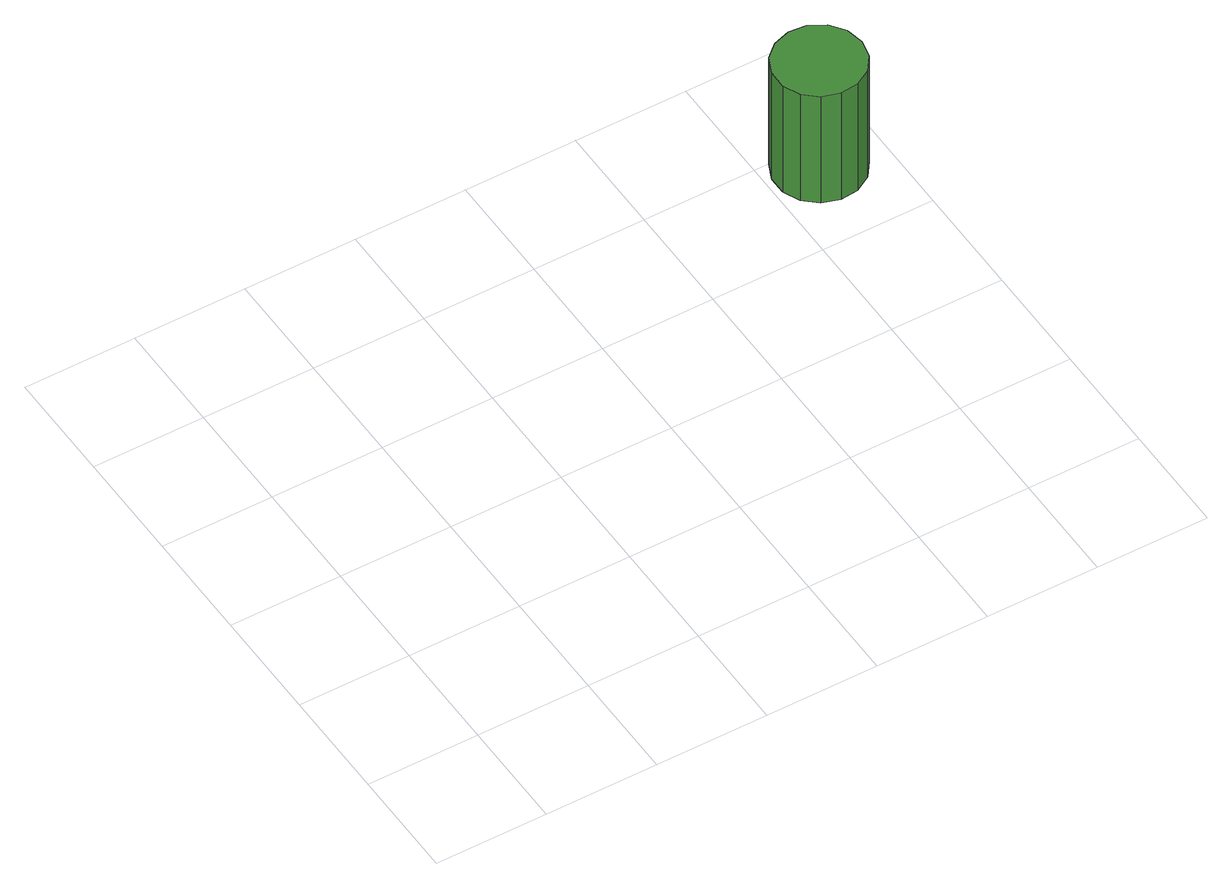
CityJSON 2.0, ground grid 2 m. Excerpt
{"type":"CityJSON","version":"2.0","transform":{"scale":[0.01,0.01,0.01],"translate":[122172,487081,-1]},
"CityObjects":{
"tree1":{"type":"SolitaryVegetationObject","attributes":{"function":"something"}},
"tree2":{"type":"SolitaryVegetationObject","attributes":{"function":"something"},"geometry":[{"type":"MultiSurface","lod":"1","boundaries":[[[0,1,2,3,4,5,6,7,8,9,10,11,12,13,14]],[[15,16,17,18,19,20,21,22,23,24,25,26,27,28,29]],[[0,29,28,1]],[[1,28,27,2]],[[2,27,26,3]],[[3,26,25,4]],[[4,25,24,5]],[[5,24,23,6]],[[6,23,22,7]],[[7,22,21,8]],[[8,21,20,9]],[[9,20,19,10]],[[10,19,18,11]],[[11,18,17,12]],[[12,17,16,13]],[[13,16,15,14]],[[14,15,29,0]]]}]}
},
"vertices":[
[1167,754,286],[1160,786,286],[1141,812,286],[1113,828,286],[1081,831,286],[1050,821,286],[1026,800,286],[1013,770,286],[1013,738,286],[1026,708,286],[1050,687,286],[1081,677,286],[1113,680,286],[1141,696,286],[1160,722,286],[1160,722,50],[1141,696,50],[1113,680,50],[1081,677,50],[1050,687,50],[1026,708,50],[1013,738,50],[1013,770,50],[1026,800,50],[1050,821,50],[1081,831,50],[1113,828,50],[1141,812,50],[1160,786,50],[1167,754,50]
]}
